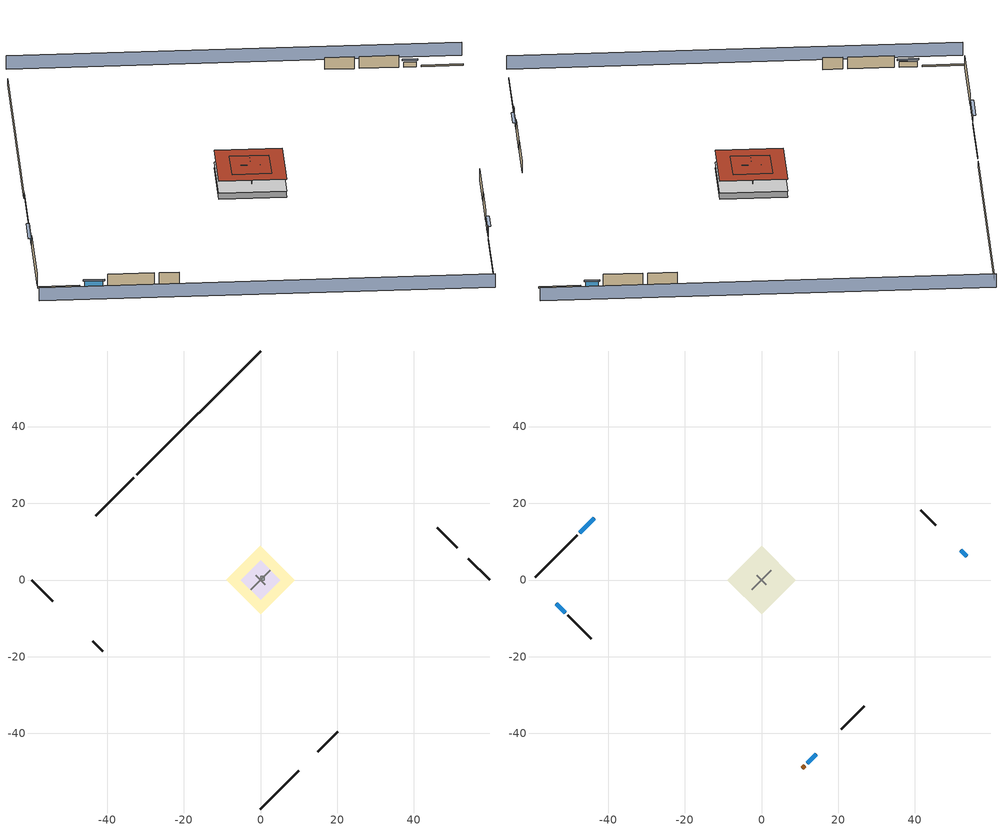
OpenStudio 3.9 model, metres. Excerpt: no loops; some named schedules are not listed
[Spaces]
garage 1
 floor foundation (Slab1 construction): -5.17,0 0,5.17 5.17,0 0,-5.17 z0
 wall outside (Wall1 construction): 51.26,8.45 46.09,13.62 z0.3:2.74
 wall outside (Wall2 construction): 14.99,-44.72 20.16,-39.55 z0.3:2.74
 wall outside (Wall9 construction): -43.75,-15.96 -41.16,-18.55 z0.3:2.74
 wall to conditioned space 1 (Wall5 construction Reversed): 2.59,2.59 -2.59,-2.59 z0.3:2.74
 wall to conditioned space 1 (Wall6 construction Reversed): -1.29,1.29 1.29,-1.29 z0.3:2.74
 roof outside (Roof1 construction): 0,5.17 -5.17,0 0,-5.17 5.17,0 z2.74
crawlspace - vented 1
 floor foundation (Slab2 construction): -8.88,0 0,8.88 8.88,0 0,-8.88 z-0.91
 wall outside (RimJoist1 construction): -32.99,26.72 -42.92,16.79 z0.3:0.61
 wall outside (RimJoist2 construction): 59.71,0 54.19,5.52 z0.3:0.61
 wall outside (RimJoist3 construction): 0,-59.71 9.94,-49.77 z0.3:0.61
 wall outside (RimJoist4 construction): -59.71,0 -54.19,-5.52 z0.3:0.61
 wall foundation (FoundationWall1 construction): 0,59.71 -32.33,27.38 z-0.91:0.3
furnace airloop ret air space
 floor adiabatic (AdiabaticConst): 0,0 0,1 1,1 1,0 z0
 wall adiabatic (AdiabaticConst): 0,1 0,0 1,0 1,1 0,1 z0:1
 ceiling adiabatic (AdiabaticConst): 1,0 1,1 0,1 0,0 z1
conditioned space 1
 floor to crawlspace - vented 1 (Floor1 construction): -8.88,0 0,8.88 8.88,0 0,-8.88 z0.3
 wall outside (Wall3 construction): -48.1,11.61 -59.05,0.66 z0.3:2.74
 wall outside (Wall4 construction): 45.43,14.28 41.55,18.16 z0.3:2.74
 wall outside (Wall7 construction): 20.82,-38.89 26.83,-32.88 z0.3:2.74
 wall outside (Wall8 construction): -50.49,-9.22 -44.41,-15.3 z0.3:2.74
 wall outside (AdiabaticWallConstruction): -43.58,16.13 -47.44,12.27 z0.3:1.52; 53.54,6.17 51.92,7.79 z0.3:1.34; 11.9,-47.81 14.33,-45.38 z0.3:1.46; -53.54,-6.17 -51.15,-8.56 z0.3:1.4
 wall outside (AdiabaticWallConstruction 1): 10.59,-49.12 11.24,-48.47 z0.3:2.34
 window (WindowConstruction): -43.58,16.13 -47.44,12.27 z0.3:1.52
 window (WindowConstruction 1): 53.54,6.17 51.92,7.79 z0.3:1.34
 window (WindowConstruction 2): 11.9,-47.81 14.33,-45.38 z0.3:1.46
 window (WindowConstruction 3): -53.54,-6.17 -51.15,-8.56 z0.3:1.4
 door (Door): 10.59,-49.12 11.24,-48.47 z0.3:2.34
 roof outside (Roof2 construction): 0,8.88 -8.88,0 0,-8.88 8.88,0 z2.74
shading: -62.94,-3.23 -3.23,-62.94 / 62.94,3.23 3.23,62.94 z0:2.74; -47.66,12.05 -43.36,16.35 -43.79,16.78 -48.09,12.48 z1.83; 51.7,8.01 53.75,5.96 54.18,6.39 52.13,8.44 z1.65; 14.54,-45.17 11.68,-48.03 12.11,-48.46 14.98,-45.6 z1.77; -50.93,-8.78 -53.75,-5.96 -54.18,-6.39 -51.36,-9.21 z1.71
[Site]
Portland Intl Arpt_OR: Latitude {deg}=45.59; Longitude {deg}=-122.6; Time Zone {hr}=-8; Elevation {m}=33; Terrain=Suburbs; Keep Site Location Information=Yes
[Site:GroundTemperature:Shallow]
10.2558, 8.96328, 8.85977, 9.47314, 11.9355, 14.3863, 16.5111, 17.8571, 17.9714, 16.8767, 14.8061, 12.4304
[Site:WaterMainsTemperature]
Calculation Method=Schedule; Temperature Schedule=mains temperature schedule
[Building]
Building 1
[Material] Roughness=Rough
Name | Thickness {m} | Conductivity {W/m-K} | Density {kg/m3} | Specific Heat {J/kg-K} | Thermal Absorptance | Solar Absorptance | Visible Absorptance
slate or tile shingles | 0.01905 | 0.840978 | 1899.972 | 799.717 | 0.9 | 0.75 | 0.75
roof rigid ins | 0.00302951 | 0.029427 | 32.04 | 1214.23 | 0.9 | 0.7 | 0.7
osb sheathing 0.5 in. | 0.0127 | 0.115458 | 512.64 | 1214.23 | 0.9 | 0.6 | 0.6
roof rigid ins 1; wall rigid ins | 0.051816 | 0.029427 | 32.04 | 1214.23 | 0.9 | 0.7 | 0.7
osb sheathing 0.75 in. | 0.01905 | 0.115458 | 512.64 | 1214.23 | 0.9 | 0.7 | 0.7
roof stud and cavity | 0.2032 | 0.132304 | 78.34581 | 1123.46 | 0.9 | 0.7 | 0.7
gypsum board | 0.0127 | 0.160291 | 801 | 837.4 | 0.9 | 0.6 | 0.6
composite shingle siding | 0.00635 | 0.162714 | 1121.4 | 1465.45 | 0.9 | 0.7 | 0.7
osb sheathing 0.5 in. 1 | 0.0127 | 0.115458 | 512.64 | 1214.23 | 0.9 | 0.7 | 0.7
wall stud and cavity | 0.1397 | 0.348479 | 139.0536 | 1170.24 | 0.9 | 0.6 | 0.6
wall stud and cavity 1 | 0.1397 | 0.207325 | 139.0536 | 1170.24 | 0.9 | 0.7 | 0.7
wall rigid ins 1; wall rigid ins 2 | 0.051816 | 0.029427 | 32.04 | 1214.23
wall stud and cavity 2 | 0.1397 | 0.222524 | 139.0536 | 1170.24 | 0.9 | 0.7 | 0.7
rim joist stud and cavity | 0.0508 | 0.144151 | 50.32683 | 1063.81 | 0.9 | 0.6 | 0.6
floor stud and cavity | 0.1397 | 0.923637 | 92.3553 | 1139.71 | 0.9 | 0.7 | 0.7
floor covering | 0.0127 | 0.0433444 | 54.468 | 1339.84 | 0.9 | 0.6 | 0.6
concrete 4.0 in. | 0.1016 | 1.803125 | 2242.8 | 837.4 | 0.9 | 0.7 | 0.7
concrete 8.0 in. | 0.2032 | 1.803125 | 2242.8 | 837.4 | 0.9 | 0.7 | 0.7
soil 0.5 in. | 0.0127 | 1.3848 | 1842.3 | 418.7 | 0.9 | 0.7 | 0.7
wood siding; wood siding 1 | 0.0254 | 0.102417 | 544.68 | 1172.36
wall rigid ins 3 | 0.512978 | 0.029427 | 32.04 | 1214.23 | 0.9 | 0.7 | 0.7
wall stud and cavity 3 | 0.0889 | 0.380278 | 52.3479 | 1209.89 | 0.9 | 0.7 | 0.7
door material | 0.04445 | 0.0612267 | 512.64 | 1214.23 | 0.9 | 0.7 | 0.7
wall stud and cavity 4 | 0.0889 | 0.391764 | 83.0341 | 1211.67 | 0.9 | 0.7 | 0.7
furniture material conditioned space 1; furniture material garage 1 | 0.1524 | 0.115458 | 640.8 | 1214.23 | 0.9 | 0.6 | 0.6
[Construction]
Roof1 construction: slate or tile shingles, roof rigid ins, osb sheathing 0.5 in.
Roof2 construction: slate or tile shingles, roof rigid ins 1, osb sheathing 0.75 in., roof stud and cavity, gypsum board
Wall1 construction; Wall2 construction; Wall9 construction: composite shingle siding, osb sheathing 0.5 in. 1, wall stud and cavity
Wall3 construction; Wall4 construction: composite shingle siding, wall rigid ins, osb sheathing 0.5 in. 1, wall stud and cavity 1, gypsum board
Wall5 construction Reversed: gypsum board, wall stud and cavity 2, osb sheathing 0.5 in. 1, wall rigid ins 1
Wall6 construction Reversed: gypsum board, wall stud and cavity 2, osb sheathing 0.5 in. 1, wall rigid ins 2
Wall7 construction; Wall8 construction: composite shingle siding, wall rigid ins 2, osb sheathing 0.5 in. 1, wall stud and cavity 1, gypsum board
RimJoist1 construction; RimJoist2 construction; RimJoist3 construction; RimJoist4 construction: composite shingle siding, rim joist stud and cavity
Floor1 construction: floor stud and cavity, osb sheathing 0.75 in., floor covering
Slab1 construction: concrete 4.0 in.
FoundationWall1 construction: concrete 8.0 in.
Slab2 construction: soil 0.5 in.
WindowConstruction; WindowConstruction 1; WindowConstruction 2; WindowConstruction 3: WindowMaterial
AdiabaticWallConstruction: wood siding, wall rigid ins 3, wall stud and cavity 3, gypsum board
Door: door material
AdiabaticWallConstruction 1: wood siding 1, wall rigid ins 3, wall stud and cavity 3, gypsum board
PartitionWallConstruction: gypsum board, wall stud and cavity 4, gypsum board
furniture construction conditioned space 1: furniture material conditioned space 1
furniture construction garage 1: furniture material garage 1
AdiabaticConst: Adiabatic
[WindowMaterial:SimpleGlazingSystem]
WindowMaterial: U-Factor {W/m2-K}=4.31528; Solar Heat Gain Coefficient=0.67
[Material:NoMass]
Adiabatic: Roughness=Rough; Thermal Resistance {m2-K/W}=176.1
[ThermalZone] Multiplier=1; Use Ideal Air Loads=No
Name | Volume {m3} | Thermostat
conditioned space | 384.656 | conditioned space temperature setpoint
garage | 130.484
crawlspace - vented | 192.328
furnace airloop ret air zone | 1
[Sizing:Zone] Zone Cooling Design Supply Air Temperature Input Method=SupplyAirTemperature; Zone Cooling Design Supply Air Temperature {C}=14; Zone Cooling Design Supply Air Temperature Difference {deltaC}=11.11; Zone Heating Design Supply Air Temperature Input Method=SupplyAirTemperature; Zone Heating Design Supply Air Temperature {C}=40; Zone Heating Design Supply Air Temperature Difference {deltaC}=11.11; Zone Cooling Design Supply Air Humidity Ratio {kg-H2O/kg-air}=0.0085; Zone Heating Design Supply Air Humidity Ratio {kg-H2O/kg-air}=0.008; Cooling Design Air Flow Method=DesignDay; Heating Design Air Flow Method=DesignDay; Account for Dedicated Outdoor Air System=No; Dedicated Outdoor Air System Control Strategy=NeutralSupplyAir; Dedicated Outdoor Air Low Setpoint Temperature for Design {C}=autosize; Dedicated Outdoor Air High Setpoint Temperature for Design {C}=autosize; Zone Load Sizing Method=Sensible Load Only No Latent Load; Zone Latent Cooling Design Supply Air Humidity Ratio Input Method=HumidityRatioDifference; Zone Cooling Design Supply Air Humidity Ratio Difference {kgWater/kgDryAir}=0.005; Zone Latent Heating Design Supply Air Humidity Ratio Input Method=HumidityRatioDifference; Zone Humidification Design Supply Air Humidity Ratio Difference {kgWater/kgDryAir}=0.005; Sizing Option=Coincident
garage; crawlspace - vented; furnace airloop ret air zone
[Space]
Name | Thermal Zone | Volume {m3}
conditioned space 1 | conditioned space | 384.656
garage 1 | garage | 130.484
crawlspace - vented 1 | crawlspace - vented | 192.328
furnace airloop ret air space | furnace airloop ret air zone
[ThermostatSetpoint:DualSetpoint]
conditioned space temperature setpoint: Heating Setpoint Temperature Schedule=heating setpoint; Cooling Setpoint Temperature Schedule=cooling setpoint; Temperature Difference Between Cutout And Setpoint {deltaC}=0
[Foundation:Kiva] Wall Depth Below Slab {m}=0.2032
Name | Initial Indoor Air Temperature {C} | Wall Height Above Grade {m}
Foundation Kiva 1 | 13.4258 | 0.1016
Foundation Kiva 2 | 8.36103 | 0.3048
[Foundation:Kiva:Settings]
Soil Conductivity {W/m-K}=1.3848; Soil Density {kg/m3}=1842.3; Soil Specific Heat {J/kg-K}=418.7; Ground Solar Absorptivity=0.9; Ground Thermal Absorptivity=0.9; Ground Surface Roughness {m}=0.03; Far-Field Width {m}=40; Deep-Ground Boundary Condition=ZeroFlux; Deep-Ground Depth {m}=40; Minimum Cell Dimension {m}=0.2; Maximum Cell Growth Coefficient=3; Simulation Timestep=Timestep
[SurfaceProperty:ExposedFoundationPerimeter] Exposed Perimeter Calculation Method=TotalExposedPerimeter
Name | Total Exposed Perimeter {m}
Slab1 | 18.288
Slab2 | 45.72
[SurfaceProperty:IncidentSolarMultiplier] Incident Solar Multiplier=1; Incident Solar Multiplier Schedule=trans schedule winter=0.85 summer=0.7
Window1; Window2; Window3; Window4
[InternalMass:Definition] Design Level Calculation Method=SurfaceArea
Name | Construction | Surface Area {m2}
partition wall mass | PartitionWallConstruction | 157.749
furniture mass conditioned space 1 | furniture construction conditioned space 1 | 63.09974
furniture mass garage 1 | furniture construction garage 1 | 5.35122
[InternalMass] Multiplier=1
Name | Internal Mass Definition | Space or SpaceType
partition wall mass | partition wall mass | conditioned space 1
furniture mass conditioned space 1 | furniture mass conditioned space 1 | conditioned space 1
furniture mass garage 1 | furniture mass garage 1 | garage 1
[EnergyManagementSystem:Sensor]
Name | Output Variable or Output Meter Index Key | Output Variable or Output Meter
water_heater_amb_temp | garage | Zone Mean Air Temperature
water_heater_amb_rh | garage | Zone Air Relative Humidity
water_heater_T_set | water heater setpoint | Schedule Value
out_pb_s |  | Site Outdoor Air Barometric Pressure
out_wt_s |  | Site Outdoor Air Humidity Ratio
site_vw_s |  | Site Wind Speed
cool_season | cooling season schedule | Schedule Value
furnace_airloop_AH_MFR_s | Node 6 | System Node Mass Flow Rate
furnace_airloop_AH_VFR_s | Node 6 | System Node Current Density Volume Flow Rate
furnace_airloop_AH_Tout_s | Node 6 | System Node Temperature
furnace_airloop_AH_Wout_s | Node 6 | System Node Humidity Ratio
furnace_airloop_RA_T_s | Node 9 | System Node Temperature
furnace_airloop_Ra_W_s | Node 9 | System Node Humidity Ratio
furnace_airloop_0_DZ_T_s | crawlspace - vented | Zone Air Temperature
furnace_airloop_0_DZ_W_s | crawlspace - vented | Zone Mean Air Humidity Ratio
natural_vent_s | natural vent schedule | Schedule Value
htg_sp_s | heating setpoint | Schedule Value
clg_sp_s | cooling setpoint | Schedule Value
mech_vent_range_fan_0_sch_s | mech vent range fan 0 schedule | Schedule Value
mech_vent_bath_fan_0_sch_s | mech vent bath fan 0 schedule | Schedule Value
clothes_dryer_exhaust_0_sch_s | clothes_dryer | Schedule Value
htg_load_cond |  | Heating:EnergyTransfer:Zone:CONDITIONED SPACE
clg_load_cond |  | Cooling:EnergyTransfer:Zone:CONDITIONED SPACE
htg_load_duct |  | Heating:EnergyTransfer:Zone:FURNACE AIRLOOP RET AIR ZONE
clg_load_duct |  | Cooling:EnergyTransfer:Zone:FURNACE AIRLOOP RET AIR ZONE
s_conv | Floor1 | Surface Inside Face Convection Heat Gain Energy
s_ig | Floor1 | Surface Inside Face Internal Gains Radiation Heat Gain Energy
s_sol | Floor1 | Surface Inside Face Solar Radiation Heat Gain Energy
s_lgt | Floor1 | Surface Inside Face Lights Radiation Heat Gain Energy
s_surf | Floor1 | Surface Inside Face Net Surface Thermal Radiation Heat Gain Energy
s_conv_1 | Roof2 | Surface Inside Face Convection Heat Gain Energy
s_ig_1 | Roof2 | Surface Inside Face Internal Gains Radiation Heat Gain Energy
s_sol_1 | Roof2 | Surface Inside Face Solar Radiation Heat Gain Energy
s_lgt_1 | Roof2 | Surface Inside Face Lights Radiation Heat Gain Energy
s_surf_1 | Roof2 | Surface Inside Face Net Surface Thermal Radiation Heat Gain Energy
ss_sol | Door1 | Surface Inside Face Solar Radiation Heat Gain Energy
ss_lgt | Door1 | Surface Inside Face Lights Radiation Heat Gain Energy
ss_conv | Door1 | Surface Inside Face Convection Heat Gain Energy
ss_ig | Door1 | Surface Inside Face Internal Gains Radiation Heat Gain Energy
ss_surf | Door1 | Surface Inside Face Net Surface Thermal Radiation Heat Gain Energy
ss_conv_1 | Window1 | Surface Inside Face Convection Heat Gain Energy
ss_ig_1 | Window1 | Surface Inside Face Internal Gains Radiation Heat Gain Energy
ss_surf_1 | Window1 | Surface Inside Face Net Surface Thermal Radiation Heat Gain Energy
ss_trans_in | Window1 | Surface Window Transmitted Solar Radiation Rate
ss_back_out | Window1 | Surface Window Shortwave from Zone Back Out Window Heat Transfer Rate
ss_trans_out | Window1 | Surface Inside Face Initial Transmitted Diffuse Transmitted Out Window Solar Radiation Rate
ss_conv_2 | Window2 | Surface Inside Face Convection Heat Gain Energy
ss_ig_2 | Window2 | Surface Inside Face Internal Gains Radiation Heat Gain Energy
ss_surf_2 | Window2 | Surface Inside Face Net Surface Thermal Radiation Heat Gain Energy
ss_trans_in_1 | Window2 | Surface Window Transmitted Solar Radiation Rate
ss_back_out_1 | Window2 | Surface Window Shortwave from Zone Back Out Window Heat Transfer Rate
ss_trans_out_1 | Window2 | Surface Inside Face Initial Transmitted Diffuse Transmitted Out Window Solar Radiation Rate
ss_conv_3 | Window3 | Surface Inside Face Convection Heat Gain Energy
ss_ig_3 | Window3 | Surface Inside Face Internal Gains Radiation Heat Gain Energy
ss_surf_3 | Window3 | Surface Inside Face Net Surface Thermal Radiation Heat Gain Energy
ss_trans_in_2 | Window3 | Surface Window Transmitted Solar Radiation Rate
ss_back_out_2 | Window3 | Surface Window Shortwave from Zone Back Out Window Heat Transfer Rate
ss_trans_out_2 | Window3 | Surface Inside Face Initial Transmitted Diffuse Transmitted Out Window Solar Radiation Rate
ss_conv_4 | Window4 | Surface Inside Face Convection Heat Gain Energy
ss_ig_4 | Window4 | Surface Inside Face Internal Gains Radiation Heat Gain Energy
ss_surf_4 | Window4 | Surface Inside Face Net Surface Thermal Radiation Heat Gain Energy
ss_trans_in_3 | Window4 | Surface Window Transmitted Solar Radiation Rate
ss_back_out_3 | Window4 | Surface Window Shortwave from Zone Back Out Window Heat Transfer Rate
ss_trans_out_3 | Window4 | Surface Inside Face Initial Transmitted Diffuse Transmitted Out Window Solar Radiation Rate
s_conv_2 | Wall3 | Surface Inside Face Convection Heat Gain Energy
s_ig_2 | Wall3 | Surface Inside Face Internal Gains Radiation Heat Gain Energy
s_sol_2 | Wall3 | Surface Inside Face Solar Radiation Heat Gain Energy
s_lgt_2 | Wall3 | Surface Inside Face Lights Radiation Heat Gain Energy
s_surf_2 | Wall3 | Surface Inside Face Net Surface Thermal Radiation Heat Gain Energy
s_conv_3 | Wall4 | Surface Inside Face Convection Heat Gain Energy
s_ig_3 | Wall4 | Surface Inside Face Internal Gains Radiation Heat Gain Energy
s_sol_3 | Wall4 | Surface Inside Face Solar Radiation Heat Gain Energy
s_lgt_3 | Wall4 | Surface Inside Face Lights Radiation Heat Gain Energy
s_surf_3 | Wall4 | Surface Inside Face Net Surface Thermal Radiation Heat Gain Energy
s_conv_4 | Wall5 | Surface Inside Face Convection Heat Gain Energy
s_ig_4 | Wall5 | Surface Inside Face Internal Gains Radiation Heat Gain Energy
s_sol_4 | Wall5 | Surface Inside Face Solar Radiation Heat Gain Energy
s_lgt_4 | Wall5 | Surface Inside Face Lights Radiation Heat Gain Energy
s_surf_4 | Wall5 | Surface Inside Face Net Surface Thermal Radiation Heat Gain Energy
s_conv_5 | Wall6 | Surface Inside Face Convection Heat Gain Energy
s_ig_5 | Wall6 | Surface Inside Face Internal Gains Radiation Heat Gain Energy
s_sol_5 | Wall6 | Surface Inside Face Solar Radiation Heat Gain Energy
s_lgt_5 | Wall6 | Surface Inside Face Lights Radiation Heat Gain Energy
s_surf_5 | Wall6 | Surface Inside Face Net Surface Thermal Radiation Heat Gain Energy
s_conv_6 | Wall7 | Surface Inside Face Convection Heat Gain Energy
s_ig_6 | Wall7 | Surface Inside Face Internal Gains Radiation Heat Gain Energy
s_sol_6 | Wall7 | Surface Inside Face Solar Radiation Heat Gain Energy
s_lgt_6 | Wall7 | Surface Inside Face Lights Radiation Heat Gain Energy
s_surf_6 | Wall7 | Surface Inside Face Net Surface Thermal Radiation Heat Gain Energy
s_conv_7 | Wall8 | Surface Inside Face Convection Heat Gain Energy
s_ig_7 | Wall8 | Surface Inside Face Internal Gains Radiation Heat Gain Energy
[OtherEquipment:Definition] Design Level Calculation Method=EquipmentLevel
Name | Design Level {W} | Fraction Latent | Fraction Radiant | Fraction Lost
water heater sens; furnace airloop_0 SupSensLkToCond; furnace airloop_0 SupCondToLv; furnace airloop_0 RetCondToRP; furnace airloop_0 RetSensLkToRP; furnace airloop_0 SupCondToDZ; furnace airloop_0 RetCondToDZ; furnace airloop_0 SupSensLkToDZ; mech vent house fan sensible load | 0 | 0 | 0 | 0
water heater lat; furnace airloop_0 SupLatLkToCond; furnace airloop_0 RetLatLkToRP; furnace airloop_0 SupLatLkToDZ; mech vent house fan latent load | 0 | 1 | 0 | 0
water heater energy adjustment1 | 0.01 | 0 | 0 | 1
clothes dryer 2 | 0 | 0.015 | 0.081 | 0.85
cooking range 2 | 0 | 0.08 | 0.432 | 0.2
general water use sensible | -43.4886 | 0 | 0.6 | 0
general water use latent | 44.1266 | 1 | 0 | 0
[OtherEquipment]
Name | Other Equipment Definition | Space or SpaceType | Schedule | Fuel Type
water heater sens | water heater sens | garage 1 | Always On Discrete
water heater lat | water heater lat | garage 1 | Always On Discrete
water heater energy adjustment1 | water heater energy adjustment1 | garage 1 | Always On Discrete | Electricity
clothes dryer 1 | clothes dryer 2 | conditioned space 1 | clothes_dryer | Electricity
cooking range 1 | cooking range 2 | conditioned space 1 | cooking_range | Electricity
general water use sensible | general water use sensible | conditioned space 1 | general water use schedule
general water use latent | general water use latent | conditioned space 1 | general water use schedule
furnace airloop_0 SupSensLkToCond | furnace airloop_0 SupSensLkToCond | conditioned space 1 | Always On Discrete
furnace airloop_0 SupLatLkToCond | furnace airloop_0 SupLatLkToCond | conditioned space 1 | Always On Discrete
furnace airloop_0 SupCondToLv | furnace airloop_0 SupCondToLv | conditioned space 1 | Always On Discrete
furnace airloop_0 RetCondToRP | furnace airloop_0 RetCondToRP | furnace airloop ret air space | Always On Discrete
furnace airloop_0 RetSensLkToRP | furnace airloop_0 RetSensLkToRP | furnace airloop ret air space | Always On Discrete
furnace airloop_0 RetLatLkToRP | furnace airloop_0 RetLatLkToRP | furnace airloop ret air space | Always On Discrete
furnace airloop_0 SupCondToDZ | furnace airloop_0 SupCondToDZ | crawlspace - vented 1 | Always On Discrete
furnace airloop_0 RetCondToDZ | furnace airloop_0 RetCondToDZ | crawlspace - vented 1 | Always On Discrete
furnace airloop_0 SupSensLkToDZ | furnace airloop_0 SupSensLkToDZ | crawlspace - vented 1 | Always On Discrete
furnace airloop_0 SupLatLkToDZ | furnace airloop_0 SupLatLkToDZ | crawlspace - vented 1 | Always On Discrete
mech vent house fan sensible load | mech vent house fan sensible load | conditioned space 1 | Always On Discrete
mech vent house fan latent load | mech vent house fan latent load | conditioned space 1 | Always On Discrete
[ElectricEquipment:Definition] Design Level Calculation Method=EquipmentLevel
Name | Design Level {W} | Fraction Latent | Fraction Radiant | Fraction Lost
clothes washer | 233.173 | 0.03 | 0.162 | 0.7
clothes dryer | 4999.15 | 0.015 | 0.081 | 0.85
dishwasher | 541.355 | 0.3 | 0.18 | 0.4
fridge | 49.4292 | 0 | 0.6 | 0
cooking range | 1475.72 | 0.08 | 0.432 | 0.2
misc tv | 387.313 | 0 | 0.6 | 0
misc plug loads | 319.779 | 0.021 | 0.558 | 0.049
misc permanent spa heater | 341.201 | 0 | 0 | 1
misc permanent spa pump | 356.813 | 0 | 0 | 1
whole house fan; mech vent house fan | 0 | 0 | 0 | 1
mech vent house fan cfis | 0 | 0 | 0 | 0
mech vent range fan 0; mech vent bath fan 0 | 30 | 0 | 0 | 1
[ElectricEquipment] Space or SpaceType=conditioned space 1
Name | Electric Equipment Definition | Schedule
clothes washer | clothes washer | clothes_washer
clothes dryer | clothes dryer | clothes_dryer
dishwasher | dishwasher | dishwasher
fridge | fridge | fridge schedule
cooking range | cooking range | cooking_range
misc tv | misc tv | plug_loads_tv
misc plug loads | misc plug loads | plug_loads_other
misc permanent spa heater | misc permanent spa heater | misc permanent spa heater schedule
misc permanent spa pump | misc permanent spa pump | misc permanent spa pump schedule
whole house fan | whole house fan | Always On Discrete
mech vent house fan | mech vent house fan | mech vent house fan schedule
mech vent house fan cfis | mech vent house fan cfis | mech vent house fan cfis schedule
mech vent range fan 0 | mech vent range fan 0 | mech vent range fan 0 schedule
mech vent bath fan 0 | mech vent bath fan 0 | mech vent bath fan 0 schedule
[WaterUse:Equipment:Definition]
Name | Peak Flow Rate {m3/s}
clothes washer | 1.06815e-05
dishwasher | 6.59493e-06
[Lights:Definition] Design Level Calculation Method=LightingLevel; Fraction Radiant=0.6; Fraction Visible=0.2; Return Air Fraction=0
Name | Lighting Level {W}
interior lighting | 230.738
garage lighting | 8.08916
[Lights] Fraction Replaceable=1
Name | Lights Definition | Space or SpaceType | Schedule
interior lighting | interior lighting | conditioned space 1 | lighting_interior
garage lighting | garage lighting | garage 1 | lighting_garage
[Exterior:Lights:Definition]
exterior lighting: Design Level {W}=7.09205
[Exterior:Lights]
exterior lighting: Exterior Lights Definition=exterior lighting; Schedule=exterior lighting schedule
[People:Definition]
occupants: Number of People Calculation Method=People; Number of People {people}=2; Fraction Radiant=0.314171; Sensible Heat Fraction=0.56303; Carbon Dioxide Generation Rate {m3/s-W}=0; Enable ASHRAE 55 Comfort Warnings=No; Mean Radiant Temperature Calculation Type=EnclosureAveraged
[People]
occupants: People Definition=occupants; Space or SpaceType=conditioned space 1; Number of People Schedule=occupants; Activity Level Schedule=occupants activity schedule; Multiplier=1
[ZoneMixing] Schedule=Always On Continuous; Design Flow Rate Calculation Method=Flow/Zone; Design Flow Rate {m3/s}=0
Name | Zone or Space | Source Zone or Space
furnace airloop_0 ZoneMixDZToCond mix | conditioned space | crawlspace - vented
furnace airloop_0 ZoneMixCondToDZ mix | crawlspace - vented | conditioned space
[SpaceInfiltration:DesignFlowRate] Schedule=Always On Discrete
Name | Space or SpaceType | Design Flow Rate Calculation Method | Design Flow Rate {m3/s} | Air Changes per Hour {1/hr} | Constant Term Coefficient | Temperature Term Coefficient | Velocity Term Coefficient | Velocity Squared Term Coefficient
natural vent flow; whole house fan flow; infil flow | conditioned space 1 | Flow/Space | 0
infil crawlspace - vented 1 | crawlspace - vented 1 | AirChanges/Hour |  | 2.6013 | 1 | 0 | 0 | 0
crawlspace_vented 1 duct leakage imbalance infil flow | crawlspace - vented 1 | Flow/Space | 0
[SpaceInfiltration:EffectiveLeakageArea]
infil garage 1: Space or SpaceType=garage 1; Schedule=Always On Discrete; Effective Air Leakage Area {cm2}=190.286; Stack Coefficient=0.000129147; Wind Coefficient=4.64657e-05
